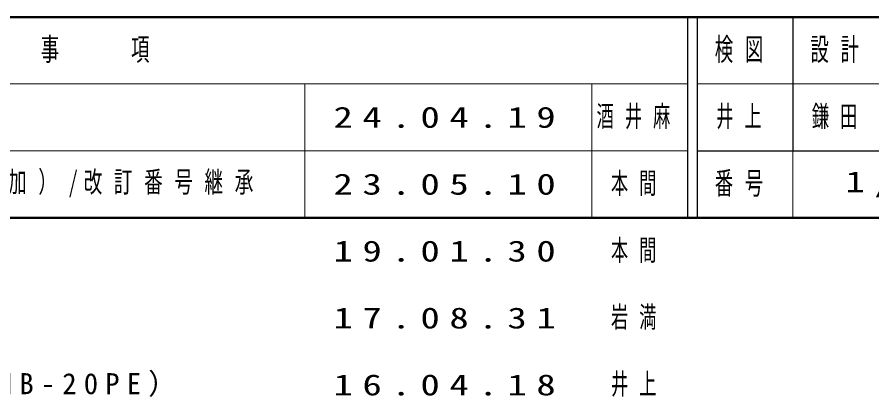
# Model space of a CAD drawing. Units: millimetres on the paper. Extents: x -385 to 0, y -19 to 267.
# Drawn here: x -313.6 to -224.2, y -18.7 to 21 of the extents above; entities that cross this region are included whole.
import ezdxf

# ---------------------------------------------------------------- set-up
doc = ezdxf.new("R2010")
doc.units = ezdxf.units.MM
doc.layers.add('LY_1', color=7, linetype='Continuous', lineweight=13)
doc.layers.add('LY_2', color=7, linetype='Continuous', lineweight=13)
doc.styles.add('ＭＳ ゴシック', font='')
doc.styles.get('ＭＳ ゴシック').set_extended_font_data('MS Gothic')

msp = doc.modelspace()

# ---------------------------------------------------------------- linework, layer by layer
at = {"layer": 'LY_2', "lineweight": 50}
for p, q in [((-385, 21), (0, 21)), ((-385, 0), (0, 0))]:
    msp.add_line(p, q, dxfattribs=at)
at = {"layer": 'LY_2', "lineweight": 25}
for p, q in [((-243.5, 21), (-243.5, 0)), ((-242.5, 21), (-242.5, 0)), ((-232.5, 21), (-232.5, 7)), ((-242.5, 7), (0, 7))]:
    msp.add_line(p, q, dxfattribs=at)
at = {"layer": 'LY_2'}
for p, q in [((-385, 14), (-243.5, 14)), ((-283.5, 14), (-283.5, 0)), ((-253.5, 14), (-253.5, 0)), ((-242.5, 14), (-187.5, 14)), ((-385, 7), (-243.5, 7)), ((-232.5, 7), (-232.5, 0))]:
    msp.add_line(p, q, dxfattribs=at)

# ---------------------------------------------------------------- texts
at = {"layer": 'LY_1', "char_height": 2.199, "attachment_point": 4, "style": 'ＭＳ ゴシック'}
for s, insert in [('\\T1.64;\\W0.6;酒井麻', (-253, 10.5)), ('\\T1.64;\\W0.6;井上', (-240.5, 10.5)), ('\\T1.64;\\W0.6;鎌田', (-230.5, 10.5)), ('\\T1.5;\\W1.35;24.04.19', (-280.5, 10.5)), ('\\T1.62;\\W0.65;型番変更（高さ・基礎変更/四隅にテーブル追加）/改訂番号継承', (-379.25, 3.5)), ('\\T1.5;\\W1.35;23.05.10', (-280.5, 3.5)), ('\\T1.64;\\W0.6;本間', (-251.5, 3.5)), ('\\T1.5;\\W1.35;1/1', (-227, 3.5)), ('\\T1.5;\\W1.35;19.01.30', (-280.5, -3.5)), ('\\T1.64;\\W0.6;本間', (-251.5, -3.5)), ('\\T1.5;\\W1.35;17.08.31', (-280.5, -10.5)), ('\\T1.64;\\W0.6;岩満', (-251.5, -10.5)), ('\\T1.5;型番変更（SNB-PE20\u3000→\u3000SNB-20PE）', (-371.75, -17.5)), ('\\T1.64;\\W0.6;井上', (-251.5, -17.5)), ('\\T1.5;\\W1.35;16.04.18', (-280.5, -17.5))]:
    msp.add_mtext(s, dxfattribs=dict(at, insert=insert))
at = {"layer": 'LY_2', "char_height": 2.346, "attachment_point": 5, "style": 'ＭＳ ゴシック'}
for s, insert in [('\\T1.64;\\W0.6;改\u3000\u3000訂\u3000\u3000事\u3000\u3000項', (-314.25, 17.5)), ('\\T1.64;\\W0.6;検図', (-237.5, 17.5)), ('\\T1.64;\\W0.6;設計', (-227.5, 17.5)), ('\\T1.64;\\W0.6;番号', (-237.5, 3.5))]:
    msp.add_mtext(s, dxfattribs=dict(at, insert=insert))

doc.saveas('drawing.dxf')
